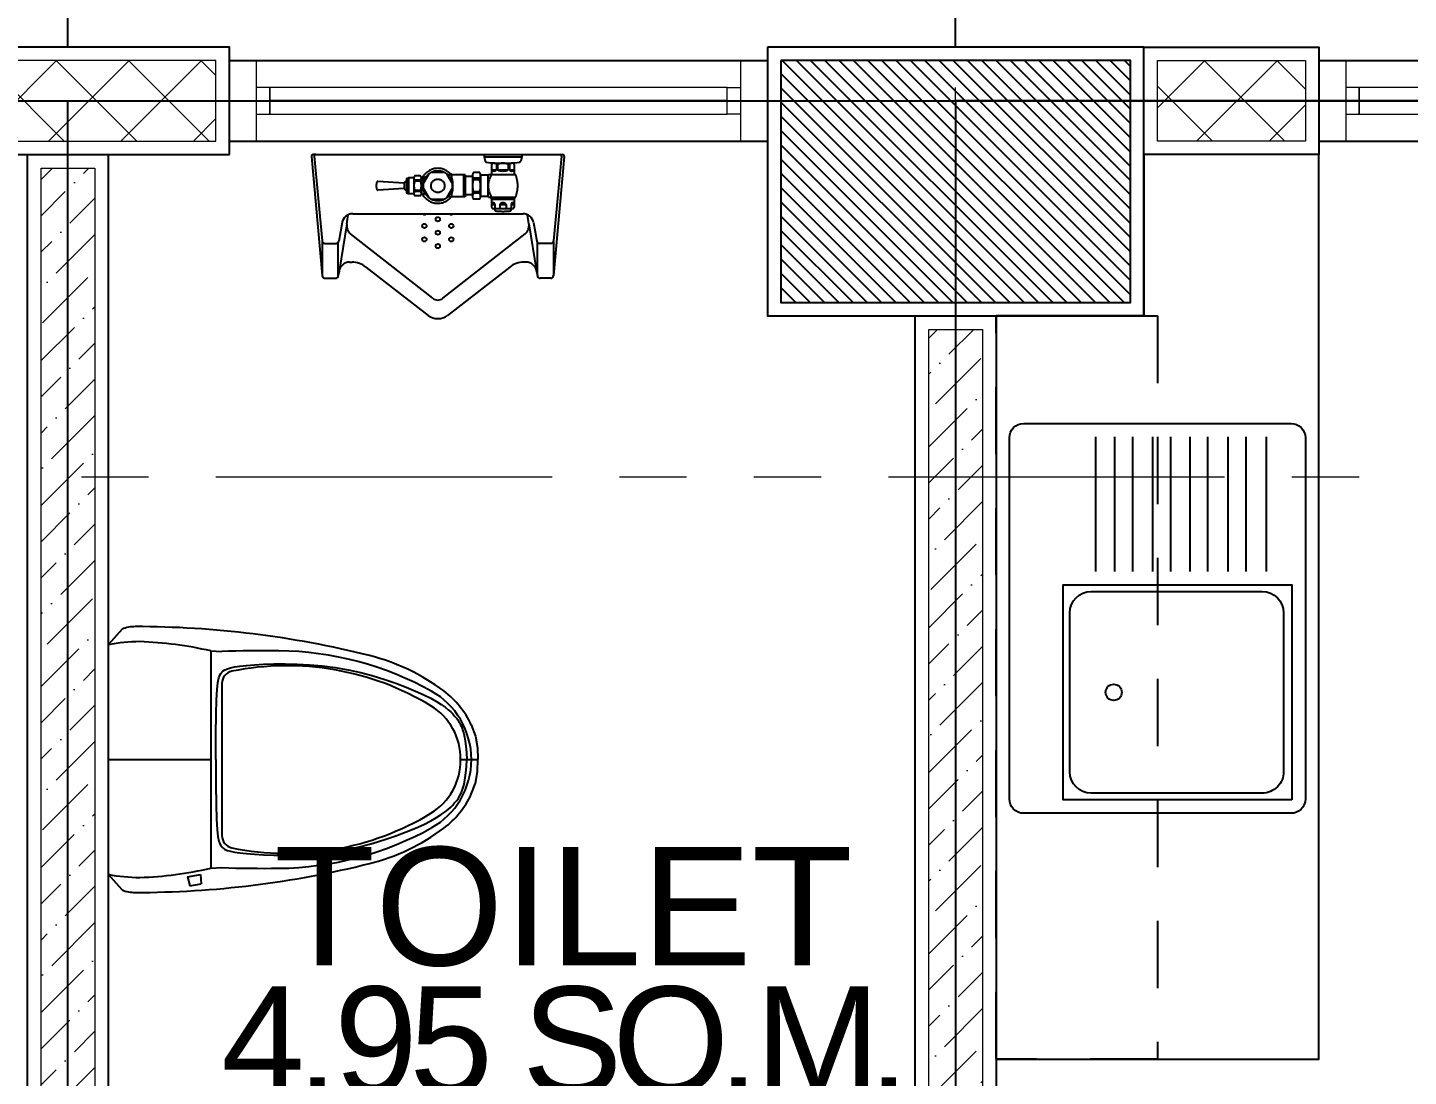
# Model space of a CAD drawing. Header units: metres. Extents: x -12400 to 1, y 0 to 106422.
# Drawn here: x -12032.138 to -12029.571, y 106405.256 to 106407.206 of the extents above; entities that cross this region are included whole.
import ezdxf

# ---------------------------------------------------------------- set-up
doc = ezdxf.new("R2010")
doc.units = ezdxf.units.M
doc.header["$PDMODE"] = 35
for name, pattern in [('DASHED2', [0.375, 0.25, -0.125]), ('HIDDEN2', [4.762499999999999, 3.175, -1.5875]), ('PHANTOM2', [1.25, 0.625, -0.125, 0.125, -0.125, 0.125, -0.125])]:
    doc.linetypes.add(name, pattern=pattern)
for name, color, linetype, lineweight in [('.3', 6, 'Continuous', 30), ('0.20', 2, 'Continuous', 20), ('A-DIM-100', 8, 'Continuous', 0), ('DIM 001', 251, 'Continuous', 13), ('HATCH', 250, 'Continuous', 5)]:
    doc.layers.add(name, color=color, linetype=linetype, lineweight=lineweight)
for name, color, linetype in [('FIXTURE', 35, 'Continuous'), ('FURNITURE', 1, 'Continuous'), ('P-FIXT', 8, 'Continuous'), ('P-FIXT-MISC', 84, 'Continuous'), ('P-HIDE', 1, 'HIDDEN2'), ('SINK', 143, 'Continuous'), ('stone', 15, 'Continuous'), ('WALL', 7, 'Continuous'), ('WINDOW', 1, 'Continuous')]:
    doc.layers.add(name, color=color, linetype=linetype)
doc.layers.add('GUIDELINES', color=206, linetype='Continuous', plot=False)
doc.styles.add('arial', font='arial.ttf')
doc.styles.add('DIMTXT-100', font='arial.ttf')
doc.styles.add('swis721', font='swiss.ttf')
doc.dimstyles.new('D-100', dxfattribs={"dimtxt": 0.2, "dimasz": 0.15, "dimexe": 0.1, "dimexo": 0.1, "dimgap": 0.1, "dimtad": 1, "dimdec": 3, "dimzin": 4, "dimdsep": 46, "dimtxsty": 'DIMTXT-100', "dimblk": 'ARCHTICK', "dimcen": 0.2, "dimdle": 0.1, "dimclrd": 8, "dimclre": 8, "dimclrt": 2, "dimadec": 0, "dimazin": 1, "dimtfac": 1, "dimtdec": 3, "dimtofl": 0, "dimtmove": 2, "dimatfit": 3, "dimfxl": 1, "dimarcsym": 0})
doc.dimstyles.new('DIM 200', dxfattribs={"dimtxt": 200, "dimasz": 1, "dimexe": 0, "dimexo": 40, "dimgap": 50, "dimtad": 1, "dimtoh": 1, "dimdec": 0, "dimlfac": 2, "dimtxsty": 'swis721', "dimblk": 'CIR', "dimcen": 0, "dimclrd": 155, "dimclre": 155, "dimclrt": 4, "dimadec": 0, "dimazin": 0, "dimtfac": 1, "dimtdec": 0, "dimtix": 1, "dimtmove": 1, "dimatfit": 3, "dimldrblk": 'CIR', "dimfxl": 0, "dimarcsym": 0})

# ---------------------------------------------------------------- blocks, each defined once
blk = doc.blocks.new('CIR')
at = {"color": 4}
blk.add_circle((0, 0), 50, dxfattribs=at)
blk = doc.blocks.new('WC1')
for p, q in [((-162576.9931683173, -159699.1905031019), (-162547.8925521043, -159673.6328675863)), ((-162120.9773624286, -159673.6328675863), (-162547.8925521043, -159673.6328675863)), ((-162334.4349572664, -159673.6328675863), (-162334.4349572664, -159864.0139656849)), ((-162091.8767462156, -159699.1905031019), (-162120.9773624286, -159673.6328675863)), ((-162552.4951824554, -159820.7935795651), (-162569.189020191, -159824.9456643939)), ((-162569.189020191, -159824.9456643939), (-162565.3933518544, -159846.4504209402)), ((-162552.5802654989, -159820.8149253246), (-162548.4413804262, -159844.7155991448)), ((-162548.3541512685, -159844.7066685406), (-162565.3933518544, -159846.4504209402)), ((-162536.3543037346, -159864.0139656849), (-162535.3802448073, -159884.4249193623)), ((-162132.5156107982, -159864.0139656849), (-162536.3543037346, -159864.0139656849)), ((-162132.5156107982, -159864.0139656849), (-162133.4896697256, -159884.4249193623)), ((-162192.9062489288, -159884.8853647018), (-162475.963665604, -159884.8853647018)), ((-162334.6219461195, -160328.4299856107), (-162334.2479684133, -160328.4299856107)), ((-162334.4349572664, -160328.4299856107), (-162334.4349572664, -160360.6328675863))]:
    blk.add_line(p, q)
for points in [[(-162334.4349572664, -159873.3471163321), (-162381.6357621558, -159873.52531304), (-162418.084604149, -159874.0400112233), (-162445.2709326515, -159874.8614191247), (-162464.6842662983, -159875.95979114), (-162477.8140314186, -159877.3053124353), (-162486.1497004942, -159878.86821433), (-162491.1807229308, -159880.6187050666), (-162494.3966173634, -159882.5270159645), (-162494.3966173634, -159882.5270159645), (-162497.0441838343, -159884.6227310924), (-162499.3999018509, -159887.173145512), (-162501.497624634, -159890.5049070347), (-162503.3711592513, -159894.9446865483), (-162505.0543819999, -159900.8191780173), (-162506.5811461007, -159908.4550061763), (-162507.9852586213, -159918.1788419133), (-162509.3005958589, -159930.3173791926), (-162509.3005958589, -159930.3173791926), (-162510.5315192715, -159945.083660232), (-162511.564538648, -159962.2363510289), (-162512.2566489382, -159981.4204889101), (-162512.4649143213, -160002.2811112029), (-162512.0463297469, -160024.463278311), (-162510.8579593944, -160047.612050638), (-162508.7567982133, -160071.3724424346), (-162505.5998642298, -160095.3895371809), (-162505.5998642298, -160095.3895371809), (-162501.3024667011, -160119.3197719935), (-162496.012710583, -160142.865390835), (-162489.937061292, -160165.7400374572), (-162483.2818919384, -160187.6573556122), (-162476.2536217856, -160208.3309659755), (-162469.0586239437, -160227.4745353755), (-162461.9033407528, -160244.8016844876), (-162454.9941683996, -160260.0261032168), (-162454.9941683996, -160260.0261032168), (-162448.5033498557, -160272.9492875383), (-162442.4665844618, -160283.7244192372), (-162436.8853721899, -160292.5925784751), (-162431.7612822419, -160299.7948223369), (-162427.0958145902, -160305.572184831), (-162422.8905384364, -160310.1657691954), (-162419.1469306764, -160313.8166325151), (-162415.8665605119, -160316.7658087983), (-162415.8665605119, -160316.7658087983), (-162413.0302282977, -160319.2266864106), (-162410.5357513062, -160321.3018403799), (-162408.2602471922, -160323.0660847086), (-162406.0808105342, -160324.5943026287), (-162403.8745589869, -160325.9613542955), (-162401.5185640523, -160327.242076788), (-162398.8899664617, -160328.5113302617), (-162395.8658377171, -160329.8439979484), (-162395.8658377171, -160329.8439979484), (-162392.3071880784, -160331.2918635068), (-162388.0105289975, -160332.8145199911), (-162382.7562645315, -160334.3484839589), (-162376.3247987373, -160335.830295044), (-162368.4965356719, -160337.1964928804), (-162359.051856316, -160338.3836171022), (-162347.7712108795, -160339.3281611902), (-162334.4349572664, -160339.9667109315)], [(-162334.4349572664, -159873.3471163321), (-162287.234152377, -159873.52531304), (-162250.7853103839, -159874.0399881467), (-162223.5989818814, -159874.8614191247), (-162204.1856482345, -159875.95979114), (-162191.0558831143, -159877.3053124353), (-162182.7202140387, -159878.86821433), (-162177.689191602, -159880.6187050666), (-162174.4732971695, -159882.526992888), (-162174.4732971695, -159882.526992888), (-162171.8257306986, -159884.6227310924), (-162169.4700126819, -159887.173145512), (-162167.3722898988, -159890.5049070347), (-162165.4987552816, -159894.9446865483), (-162163.8155094564, -159900.8191549407), (-162162.2887684322, -159908.4549830998), (-162160.8846559116, -159918.1788419133), (-162159.5693186739, -159930.3173791926), (-162159.5693186739, -159930.3173791926), (-162158.3383952614, -159945.083660232), (-162157.3053758848, -159962.2363510289), (-162156.6132655946, -159981.4204889101), (-162156.4050002115, -160002.2811112029), (-162156.8235617094, -160024.463278311), (-162158.0119551385, -160047.612050638), (-162160.1131163196, -160071.3724424346), (-162163.2700272265, -160095.3895141044), (-162163.2700272265, -160095.3895141044), (-162167.5674478318, -160119.3197719935), (-162172.8571808733, -160142.865390835), (-162178.9328532408, -160165.7400374572), (-162185.5880225944, -160187.6573325357), (-162192.6162927473, -160208.3309659755), (-162199.8112905891, -160227.474512299), (-162206.9665507035, -160244.8016844876), (-162213.8757461333, -160260.0260801403), (-162213.8757461333, -160260.0260801403), (-162220.3665646771, -160272.9492875383), (-162226.4033300711, -160283.7244192372), (-162231.9845192664, -160292.5925784751), (-162237.1086322909, -160299.7948223369), (-162241.7740768662, -160305.572184831), (-162245.9793760964, -160310.1657691954), (-162249.72296078, -160313.8166325151), (-162253.0033309444, -160316.7658087983), (-162253.0033309444, -160316.7658087983), (-162255.8396631587, -160319.2266864106), (-162258.3341401502, -160321.3018403799), (-162260.6096442641, -160323.0660847086), (-162262.7890809222, -160324.5943026287), (-162264.9953555459, -160325.9613542955), (-162267.351327404, -160327.242076788), (-162269.9799480711, -160328.5113302617), (-162273.0040537393, -160329.8439979484), (-162273.0040537393, -160329.8439979484), (-162276.5627033779, -160331.2918635068), (-162280.8593624588, -160332.8145199911), (-162286.1136269248, -160334.3484839589), (-162292.5450927191, -160335.830295044), (-162300.3733788609, -160337.1964928804), (-162309.8180351404, -160338.3836171022), (-162321.0987036533, -160339.3281611902), (-162334.4349572664, -160339.9667109315)], [(-162398.8878665006, -160348.3297718088), (-162378.1835874731, -160355.9401927449), (-162356.4558427388, -160359.9195730721), (-162334.4349572664, -160360.6207062725)], [(-162269.9820480323, -160348.3297718088), (-162290.6863270597, -160355.9401927449), (-162312.414071794, -160359.9195730721), (-162334.4349572664, -160360.6207062725)]]:
    blk.add_lwpolyline(points)
for centre, radius, start, end in [((-162253.8764763516, -159732.1624554844), 299.7851999375185, 168.7413470001143, 180), ((-162414.9934381813, -159732.1624554844), 299.7851999375185, 0, 11.25865299988571), ((-162514.7413184186, -159723.6169287474), 66.87259529971651, 158.5759279993597, 180), ((-162154.1285961142, -159723.6169287474), 66.87259529971651, 0, 21.4240720006403), ((-160793.1235944935, -159723.6169287474), 1788.490319224849, 180, 194.0916660000371), ((-161879.5332384873, -159710.7352590436), 674.4688853581728, 181.8205370012207, 193.1357149998817), ((-163875.7463200394, -159723.6169287474), 1788.490319224849, 345.9083339999628, 0), ((-162789.3366760455, -159710.7352590436), 674.4688853581728, 346.8642850001183, 358.1794629987792), ((-160244.6774193305, -159964.6462757363), 2292.107099532899, 177.9942979991607, 180.6406079995467), ((-162475.963665604, -159907.961861441), 23.0764967392269, 89.99999999999999, 168.526140000582), ((-162192.9062489288, -159907.961861441), 23.0764967392269, 11.473859999418, 89.99999999999999), ((-164424.1924952024, -159964.6462757363), 2292.107099532899, 359.3593920004533, 2.005702000839277), ((-161992.9577506646, -160006.0010655537), 515.9318527873959, 168.526140000582, 211.2185529988867), ((-162675.9121638682, -160006.0010655537), 515.9318527873959, 328.7814470011132, 11.473859999418), ((-161937.6450725649, -159983.5756490935), 599.0336174843858, 180.6406079995467, 209.1162420008193), ((-162731.2248419679, -159983.5756490935), 599.0336174843858, 330.8837579991807, 359.3593920004533), ((-162152.3706747456, -160064.8260095336), 387.0709411818007, 194.0916660000371, 216.8703990000719), ((-162516.4992397873, -160064.8260095336), 387.0709411818007, 323.1296009999281, 345.9083339999628), ((-162337.8278253525, -160206.4631312529), 140.9669571774773, 209.1162420008193, 239.5440799998158), ((-162336.4735349884, -160214.1936884311), 114.2512969024744, 211.2185529988867, 270.9285929994603), ((-162332.3963795445, -160214.1936884311), 114.2512969024744, 269.0714070005398, 328.7814470011132), ((-162331.0420891804, -160206.4631312529), 140.9669571774773, 300.4559200001842, 330.8837579991807), ((-162328.1051434403, -160196.6292667795), 167.4014303397128, 216.8703990000719, 244.9864689995067), ((-162340.7647710925, -160196.6292667795), 167.4014303397128, 295.0135310004933, 323.1296009999281), ((-162333.4431294365, -160199.0062613261), 149.617412745144, 239.5440799998158, 269.6201789994732), ((-162335.4267850963, -160199.0062613261), 149.617412745144, 270.3798210005268, 300.4559200001842)]:
    blk.add_arc(centre, radius, start, end)
blk = doc.blocks.new('AM-UFV-P')
for p, q in [((-35, 0), (35, 0)), ((-35, 0), (-35, -4)), ((35, 0), (35, -4.000000000000455)), ((-34.99999999999989, -4), (35.00000000000011, -4)), ((-34.99999999999989, -4), (-33.00142649191491, -11.99429403234035)), ((-20.99999999999989, -18.5), (-20.99999999999989, -35)), ((-16.49999999999989, -16), (16.5, -16)), ((-11.99999999999989, -18.5), (-10, -18.5)), ((-11.99999999999989, -18.5), (-11.99999999999989, -28.5)), ((-10, -18.5), (-10, -28.5)), ((10, -18.5), (12, -18.5)), ((10, -18.5), (10, -28.5)), ((12, -18.5), (12, -28.5)), ((21, -18.5), (21, -35)), ((35.00000000000011, -4), (33.00142649191503, -11.99429403234035)), ((-183.5, -53), (-232.5583307503521, -50.09169093996843)), ((-179.5, -44.5), (-175.5, -43)), ((-179.5, -44.5), (-179.5, -71.5)), ((-175.5, -43), (-175.5, -73)), ((-165.4794172342263, -43), (-175.5000000000002, -43)), ((-165.5, -43.5), (-165.5, -72.5)), ((-153, -39.5), (-164, -39.5)), ((-164, -47.5), (-164, -49.5)), ((-153, -47.5), (-164, -47.5)), ((-153, -49.5), (-164, -49.5)), ((-153, -47.5), (-153, -49.5)), ((-151.5, -43.5), (-151.5, -72.5)), ((-145.5785287664237, -43), (-148.5, -43)), ((-148.5, -43), (-148.5, -44.5)), ((-148.2613607030553, -54.38500171259784), (-137.7613607030553, -36.19846823312446)), ((-143.3662692463452, -42), (-145.1577547170014, -42)), ((-131.5, -32.5834699457223), (-110.5, -32.5834699457223)), ((-104.2386392969449, -36.19846823312446), (-93.73863929694494, -54.38500171259784)), ((-70, -37.5), (-102.6696972201767, -37.5)), ((-73, -37.5), (-73, -78.5)), ((-70, -37.5), (-70, -78.5)), ((-56.49999999999989, -41), (-70, -41)), ((-56.49999999999989, -38.5), (-56.49999999999989, -77.5)), ((-42.99999999999989, -33), (-54.99999999999989, -33)), ((-54.99999999999989, -44), (-54.99999999999989, -47)), ((-42.99999999999989, -44), (-54.99999999999989, -44)), ((-42.99999999999989, -47), (-54.99999999999989, -47)), ((-42.99999999999989, -44), (-42.99999999999989, -47)), ((-27.49999999999989, -38), (-41.51154461283465, -38)), ((-41.49999999999989, -38.5), (-41.49999999999989, -77.5)), ((-27.49999999999989, -38), (-26.86302466001473, -37)), ((-27.49999999999989, -78), (-27.49999999999989, -38)), ((-26.86302466001473, -37), (23.5, -37)), ((-20.99999999999989, -28.5), (-11.99999999999989, -28.5)), ((-9.999999999999886, -28.5), (10, -28.5)), ((12, -28.5), (21, -28.5)), ((-183.5, -63), (-232.5583307503521, -65.90830906003157)), ((-183.5, -53), (-183.5, -63)), ((-175.5, -73), (-179.5, -71.5)), ((-165.4794172342263, -73), (-175.5, -73)), ((-164, -66.5), (-164, -68.5)), ((-153.0000000000002, -66.5), (-164, -66.5)), ((-153, -68.5), (-164, -68.5)), ((-153.0000000000002, -76.5), (-164, -76.5)), ((-153, -66.5), (-153, -68.5)), ((-149.5, -71.5), (-148.5, -73)), ((-145.5785287664237, -73), (-148.5, -73)), ((-137.7613607030553, -79.80153176687554), (-148.2613607030553, -61.61499828740216)), ((-143.3662692463452, -74), (-145.1577547170014, -74)), ((-93.73863929694494, -61.61499828740216), (-104.2386392969449, -79.80153176687554)), ((-56.49999999999989, -75), (-70, -75)), ((-54.99999999999989, -69), (-54.99999999999989, -72)), ((-42.99999999999989, -69), (-54.99999999999989, -69)), ((-42.99999999999989, -72), (-54.99999999999989, -72)), ((-42.99999999999989, -69), (-42.99999999999989, -72)), ((-110.5, -83.4165300542777), (-131.5, -83.4165300542777)), ((-70, -78.5), (-102.6696972201767, -78.5)), ((-42.99999999999989, -83), (-54.99999999999989, -83)), ((-27.49999999999989, -78), (-41.51154461283465, -78)), ((-27.49999999999989, -78), (-26.86302466001484, -79)), ((-26.86302466001484, -79), (23.5, -79)), ((-20.99999999999989, -83), (21, -83)), ((-20.99999999999989, -83), (-20.99999999999989, -97.5)), ((-20.99999999999989, -92.5), (-14.99999999999989, -92.5)), ((-17.99999999999989, -100.5), (18, -100.5)), ((-15.49999999999989, -100.5), (-15.49999999999989, -102.2824768700866)), ((-14.99999999999989, -92.48803407618198), (-14.99999999999989, -100.5)), ((-6, -92.5), (-6, -100.5)), ((-6, -92.5), (6, -92.5)), ((6, -92.5), (6, -100.5)), ((15, -92.48803407620153), (15, -100.5)), ((15.00000000000011, -92.5), (21, -92.5)), ((15.5, -100.5), (15.5, -102.2824768700866)), ((21, -82.99999999999955), (21, -97.5))]:
    blk.add_line(p, q)
for points in [[(-151.518372957667, -43.02755943650027), (-151.5, -43), (-150.5, -44.5)], [(-150.5, -73), (-149.5, -43)], [(-148.5, -44.5), (-149.5, -43), (-150.5, -44.5)], [(-149.5, -71.5), (-150.5, -73), (-151.5, -71.5)]]:
    blk.add_lwpolyline(points)
blk.add_circle((-121, -58), 12.5)
for centre, radius, start, end in [((-121, -58), 32.5, 39.10689781538957, 155.3469832214852), ((-30.09099899147884, -11.26668715723144), 3, 194.0362434679265, 263.4065406717525), ((0, 249.0624999999991), 265.0624999999989, 263.4065406717523, 276.5934593282477), ((-16.49999999999989, -21.30000000000018), 5.300000000000013, 31.89079180184607, 148.1092081981541), ((0, -37.25), 21.25000000000016, 61.92751306414726, 118.0724869358527), ((16.5, -21.30000000000018), 5.300000000000013, 31.89079180184593, 148.1092081981539), ((30.09099899147895, -11.26668715723144), 3, 276.5934593282469, 345.9637565320737), ((-232.6766883020441, -52.08818574085262), 2, 86.60732367458516, 164.1433383979494), ((-179.1916529343673, -54.57779608751071), 4.58816901734348, 93.85345685994521, 159.8863384317429), ((-159.4166666666667, -43.5), 6.083333333333319, 138.8879095608329, 221.1120904391671), ((-140.666666666667, -58), 24.83333333333311, 159.9840403971173, 200.0159596028829), ((-157.5833333333335, -43.5), 6.083333333333319, 318.887909560833, 41.11209043916704), ((-176.3333333333333, -58), 24.83333333333311, 339.9840403971172, 20.01595960288267), ((-108.531269265191, -58), 39.96873073480916, 156.4022568453382, 203.5977431546618), ((-121, -58), 27.5, 127.5536494185502, 172.4463505814501), ((-121, -58), 27.5, 112.4463505814498, 127.5536494185502), ((-121, -58), 27.5, 67.55364941855044, 112.4463505814498), ((-121, -58), 27.5, 52.4463505814501, 67.55364941855044), ((-121, -58), 27.5, 7.553649418550401, 52.4463505814501), ((-164.5416666666652, -58), 71.5416666666651, 343.3486993391459, 16.65130066085406), ((-45.66666666666663, -38.5), 10.83333333333329, 149.4897625938843, 210.5102374061157), ((-15.41666666666663, -58), 41.08333333333321, 164.4696679631493, 195.5303320368507), ((-52.33333333333314, -38.5), 10.83333333333329, 329.4897625938843, 30.5102374061157), ((-82.58333333333314, -58), 41.08333333333321, 344.4696679631493, 15.53033203685071), ((8.719140243358197, -58), 36.21914024335814, 144.5632464150911, 215.4367535849089), ((-22.99999999999989, -35), 2, 270, 0), ((-16.49999999999989, -24.4375), 6.062499999999962, 222.0750220508432, 317.9249779491569), ((0, -4.5), 25.99999999999974, 247.3801350519597, 292.6198649480403), ((16.5, -24.4375), 6.062499999999962, 222.0750220508431, 317.9249779491568), ((23, -35), 2, 180, 270), ((-29.625, -58), 57.12500000000003, 338.4314042648749, 21.56859573512498), ((-211.8633646436067, -58), 23.63663535639327, 164.1433383979493, 195.8566616020505), ((-232.6766883020441, -63.91181425914738), 2, 195.8566616020508, 273.3926763254156), ((-179.1916529343673, -61.42220391248975), 4.58816901734348, 200.1136615682571, 266.1465431400548), ((-159.4166666666667, -72.5), 6.083333333333319, 138.887909560833, 221.1120904391671), ((-157.5833333333335, -72.5), 6.083333333333319, 318.887909560833, 41.11209043916703), ((-121, -58), 32.5, 206.3608505240899, 320.8931021846103), ((-121, -58), 27.5, 172.4463505814501, 187.55364941855), ((-121, -58), 27.5, 187.55364941855, 232.44635058145), ((-121, -58), 27.5, 307.5536494185508, 352.4463505814494), ((-121, -58), 27.5, 352.4463505814494, 7.553649418550401), ((-45.66666666666663, -77.5), 10.83333333333329, 149.4897625938843, 210.5102374061157), ((-52.33333333333314, -77.5), 10.83333333333329, 329.4897625938843, 30.5102374061157), ((-121, -58), 27.5, 232.44635058145, 247.5536494185507), ((-121, -58), 27.5, 247.5536494185507, 292.4463505814498), ((-121, -58), 27.5, 292.4463505814498, 307.5536494185508), ((-26.04397409158469, -83.37123380724051), 5.057616946370748, 4.209349294655021, 59.8014171215136), ((-17.99999999999989, -92.49401703808917), 3.000005965966272, 359.8857339959993, 180.1142660040007), ((-17.99999999999989, -97.5), 3, 180, 269.9999999999999), ((-12.99999999999989, -102.2824768700866), 2.5, 180, 263.6816343900797), ((0, -96.98505154417262), 7.491040472049557, 36.77843010713381, 143.2215698928662), ((13, -102.2824768700866), 2.5, 276.3183656099202, 0), ((18.00000000000011, -92.49401703808917), 3.000005965966272, 359.8857339959993, 180.1142660040007), ((18, -97.5), 3, 269.9999999999999, 0), ((26.0439740915848, -83.37123380724051), 5.057616946370748, 120.1985828784864, 175.790650705345), ((1.13686837721616e-13, 15.12499999999864), 120.6249999999985, 263.6816343900803, 276.3183656099196)]:
    blk.add_arc(centre, radius, start, end)
blk = doc.blocks.new('A$C70C25C89')
at = {"layer": 'P-FIXT'}
for p, q in [((-0.2270403193979291, 0), (-0.2320209828976658, 0)), ((-0.2270403193979291, 0), (0.2270403193979291, 0)), ((0.2270403193979291, 0), (0.2320209828976658, 0)), ((-0.2350143383737304, -0.00319955701706931), (-0.2149996914886287, -0.2249999999767169)), ((-0.2300348248900264, -0.003181485168170184), (-0.2152843899530126, -0.1603024752694182)), ((0.2350143383737304, -0.00319955701706931), (0.2150003085116623, -0.2249999999767169)), ((0.2300348248900264, -0.003181485168170184), (0.2152850069833221, -0.1603024752694182)), ((-0.17798556262278, -0.1264222912141122), (-0.1842532236987608, -0.1608944271574728)), ((-0.1692109516297933, -0.1284797792322934), (-0.1664730839838739, -0.1117425606935285)), ((-0.1583081644203048, -0.1099999999860302), (0.1583087814433384, -0.1099999999860302)), ((0.1692115686601028, -0.1284797792322934), (0.1664737010141835, -0.1117425606935285)), ((0.1779861796458135, -0.1264222912141122), (0.1842538407290704, -0.1608944271574728)), ((-0.1692109516297933, -0.1284797792322934), (-0.1836536471819272, -0.2167713196249679)), ((-0.009503696812316775, -0.2671896870597266), (-0.1621452885738108, -0.1471816698322073)), ((0.009504313842626289, -0.2671896870597266), (0.1621459056041203, -0.1471816698322073)), ((0.1692115686601028, -0.1284797792322934), (0.1836542642122367, -0.2167713196249679)), ((-0.2149996914886287, -0.1616888482822105), (-0.2149996914886287, -0.2249999999767169)), ((-0.2102935474686092, -0.1649999999790452), (-0.1891725732493796, -0.1649999999790452)), ((-0.1849996914825169, -0.2249999999767169), (-0.1849996914825169, -0.1627544614020735)), ((0.1850003085128265, -0.2249999999767169), (0.1850003085128265, -0.1627544614020735)), ((0.2102941644989187, -0.1649999999790452), (0.1891731902796892, -0.1649999999790452)), ((0.2150003085116623, -0.1616888482822105), (0.2150003085116623, -0.2249999999767169)), ((-0.1639159770275, -0.1999999999534339), (-0.1592887924780371, -0.1999999999534339)), ((0.1639165940505336, -0.1999999999534339), (0.1592894095083466, -0.1999999999534339)), ((-0.2099996914839721, -0.2299999999813735), (-0.1899996914871735, -0.2299999999813735)), ((-0.1836536471819272, -0.2167713196249679), (-0.1849996914825169, -0.2249999999767169)), ((-0.1339447782738716, -0.2090535794268362), (-0.01813128592766589, -0.2989006973220967)), ((0.1339453953041811, -0.2090535794268362), (0.0181319029579754, -0.2989006973220967)), ((0.1836542642122367, -0.2167713196249679), (0.1850003085128265, -0.2249999999767169)), ((0.2100003085142816, -0.2299999999813735), (0.1900003085174831, -0.2299999999813735))]:
    blk.add_line(p, q, dxfattribs=at)
for centre, radius, start, end in [((-0.2320209828976658, -0.002999999967869371), 0.003, 90, 183.8140751683638), ((-0.2270403193979291, -0.002999999967869371), 0.003, 90, 183.468228503883), ((0.2270403193979291, -0.002999999967869371), 0.003, 356.531771496117, 90), ((0.2320209828976658, -0.002999999967869371), 0.003, 356.1859248316362, 90), ((-0.1583081644203048, -0.1300000000046566), 0.02, 90, 169.6951549488134), ((0.1583087814433384, -0.1300000000046566), 0.02, 10.30484505118658, 90), ((-0.1494732814680901, -0.1317084595793858), 0.02, 170.7098595044006, 230.6837464831475), ((0.1494738984983996, -0.1317084595793858), 0.02, 309.3162535168525, 9.290140495599383), ((-0.2102935474686092, -0.1599999999743886), 0.005, 183.468228503883, 270), ((-0.1891725732493796, -0.1599999999743886), 0.005, 270, 349.6951549488134), ((0.1891731902796892, -0.1599999999743886), 0.005, 190.3048450511866, 270), ((0.2102941644989187, -0.1599999999743886), 0.005, 270, 356.531771496117), ((-0.1639159770275, -0.2199999999720603), 0.02, 90, 170.7098595044006), ((-0.1592887924780371, -0.2399999999906868), 0.04, 50.68374648314753, 90), ((0.1592894095083466, -0.2399999999906868), 0.04, 90, 129.3162535168525), ((0.1639165940505336, -0.2199999999720603), 0.02, 9.290140495599383, 90), ((-0.2099996914839721, -0.2249999999767169), 0.005, 180, 270), ((-0.1899996914871735, -0.2249999999767169), 0.005, 270, 0), ((0.1900003085174831, -0.2249999999767169), 0.005, 180, 270), ((0.2100003085142816, -0.2249999999767169), 0.005, 270, 0), ((3.085151547566056e-07, -0.2555847793701105), 0.015, 230.6837464831475, 309.3162535168525), ((3.085151547566056e-07, -0.2749999591615051), 0.03, 232.8152940856794, 307.1847059143206)]:
    blk.add_arc(centre, radius, start, end, dxfattribs=at)
at = {"layer": 'P-FIXT-MISC'}
for centre in [(3.085151547566056e-07, -0.1201672316528857), (-0.02499969148630043, -0.1326672316645272), (-0.02499969148630043, -0.1576672316296026), (3.085151547566056e-07, -0.1451672316179611), (0.02500030851660995, -0.1326672316645272), (0.02500030851660995, -0.1576672316296026), (3.085151547566056e-07, -0.1701672316412441)]:
    blk.add_circle(centre, 0.004, dxfattribs=at)
for centre in [(-0.02499969148630043, -0.1076672316412441), (0.02500030851660995, -0.1076672316412441)]:
    blk.add_arc(centre, 0.004, 215.6753722872433, 324.3246277127568, dxfattribs=at)
at = {"layer": 'P-HIDE', "xscale": 0.001, "yscale": 0.001, "zscale": 0.001}
blk.add_blockref('AM-UFV-P', (0.1210003085143398, 0), dxfattribs=at)
blk = doc.blocks.new('A$C6A7B087E')
at = {"layer": 'SINK'}
for p, q in [((0.08750000000276259, -0.16023395825367), (0.3375000000011426, -0.1602339582527605)), ((0.08750000000276259, -0.1957268112278001), (0.3375000000011426, -0.1957268112268906)), ((0.08750000000276259, -0.2291319379159944), (0.3375000000011426, -0.2291319379150849)), ((0.08750000000276259, -0.266712768194779), (0.3375000000011426, -0.2667127681938695)), ((0.08750000000276259, -0.3001178948838827), (0.3375000000011426, -0.3001178948829732)), ((0.08750000000276259, -0.3356107478571033), (0.3375000000011426, -0.3356107478561938)), ((0.08750000000276259, -0.3690158745462071), (0.3375000000011426, -0.3690158745452976)), ((0.08750000000276259, -0.4065967048249917), (0.3375000000011426, -0.4065967048240822)), ((0.08750000000276259, -0.4400018315131859), (0.3375000000011426, -0.4400018315122765)), ((0.08750000000276259, -0.4775825362826112), (0.3375000000011426, -0.4775825362817017))]:
    blk.add_line(p, q, dxfattribs=at)
for points in [[(-0.3625000000013756, -0.02662696338438764, -0.4142175396022396), (-0.3358730366210807, -3.183231456205249e-12), (0.3358730366210807, 3.183231456205249e-12, -0.4142156390105991), (0.3625000000004661, -0.02662715216365541), (0.3625000000022851, -0.5233726577457674, -0.4142218946716703), (0.3358726580066218, -0.5499999999951797), (-0.3358730366183522, -0.5500000000042746, -0.4142135623816193), (-0.3624999999986471, -0.5233730366239797)], [(0.05001632487557117, -0.1520848054756243), (0.05001632488011865, -0.4696815193024122, -0.4142135623730953), (0.01007587981013103, -0.5096219643723998), (-0.2850755398752938, -0.5096219643714903, -0.4142160551576539), (-0.3250163248743831, -0.4696815193042312), (-0.3250163248725642, -0.1520848054774433, -0.414213562373095), (-0.2850758798025765, -0.1121443604074557), (0.01007587980467406, -0.1121443604056367, -0.4142135623816191)]]:
    blk.add_lwpolyline(points, format="xyb", close=True, dxfattribs=at)
blk.add_lwpolyline([(-0.3374999999963677, -0.5246023745226012), (-0.3375000000000057, -0.09966068528456162), (0.06250000000119371, -0.09966068528183314), (0.0625000000030127, -0.5246023745198727)], close=True, dxfattribs=at)
at = {"layer": 'SINK', "linetype": 'Continuous'}
blk.add_circle((-0.1374998300325814, -0.1937488000908161), 0.0150000000030559, dxfattribs=at)
blk = doc.blocks.new('WINDOW-02')
at = {"layer": '.3', "color": 3}
blk.add_lwpolyline([(891.6890577681731, 3702.173521903613), (892.5390577681726, 3702.17352190362)], dxfattribs=at)
at = {"layer": '0.20'}
for points in [[(891.614057768173, 3702.098521903613), (891.664057768173, 3702.098521903613), (891.664057768173, 3702.248521903613), (891.614057768173, 3702.248521903613)], [(892.614057768173, 3702.098521903613), (892.5640577681729, 3702.098521903613), (892.5640577681729, 3702.248521903613), (892.614057768173, 3702.248521903613)], [(891.6890577681731, 3702.148521903613), (891.664057768173, 3702.148521903613), (891.664057768173, 3702.198521903613), (891.6890577681731, 3702.198521903613)], [(892.5390577681728, 3702.148521903613), (892.5640577681729, 3702.148521903613), (892.5640577681729, 3702.198521903613), (892.5390577681728, 3702.198521903613)]]:
    blk.add_lwpolyline(points, close=True, dxfattribs=at)
at = {"layer": '0.20', "color": 8}
blk.add_lwpolyline([(892.5390577681728, 3702.148521903613), (891.6890577681731, 3702.148521903613), (891.6890577681731, 3702.198521903613), (892.5390577681728, 3702.198521903613)], close=True, dxfattribs=at)
at = {"layer": 'WINDOW'}
for p, q in [((891.614057768173, 3702.248521903613), (892.614057768173, 3702.248521903613)), ((891.614057768173, 3702.098521903613), (892.614057768173, 3702.098521903613))]:
    blk.add_line(p, q, dxfattribs=at)
blk = doc.blocks.new('A$C1B753C5A')
at = {"layer": 'WALL'}
h = blk.add_hatch(dxfattribs=at)
h.set_pattern_fill('ANSI31', color=250, scale=0.15)
h.set_pattern_definition([(45, (-1494.388102653662, 303.0677240852394), (-0.01325825214724777, 0.01325825214724777), [])])
h.paths.add_polyline_path([(0.4750000000001364, 0.6749999999999545), (0.02500000000009089, 0.6749999999999545), (0.02500000000009095, 0.02499999999997721), (0.4750000000001364, 0.02499999999997721)])
at = {"color": 7}
blk.add_lwpolyline([(0, 0), (0.5000000000002274, 0), (0.5000000000002274, 0.6999999999999318), (0, 0.6999999999999318)], close=True, dxfattribs=at)
at = {"layer": 'stone', "color": 5}
blk.add_lwpolyline([(0.02500000000009095, 0.02499999999997726), (0.4750000000001364, 0.02499999999997726), (0.4750000000001364, 0.6749999999999545), (0.02500000000009095, 0.6749999999999545)], close=True, dxfattribs=at)
blk = doc.blocks.new('COLUMNS2F')
at = {"rotation": 270}
blk.add_blockref('A$C1B753C5A', (-12141.80441529414, 106344.3499565114), dxfattribs=at)
blk = doc.blocks.new('*U1753')
at = {"layer": 'HATCH'}
h = blk.add_hatch(dxfattribs=at)
h.set_pattern_fill('ANSI37', color=256, scale=0.03, angle=-180)
h.set_pattern_definition([(225, (0.3374999999617219, 0), (0.06735192090801863, -0.06735192090801868), []), (314.9999999999999, (0.3374999999617219, 0), (0.06735192090801868, 0.06735192090801861), [])])
h.paths.add_polyline_path([(0.02500000000873115, 0.1749999999883585), (0.02500000000873115, 0.02499999999417923), (1.399999999967179, 0.02499999999417923), (1.399999999967179, 0.1749999999883585)])
blk.add_lwpolyline([(0, 0.1999999999825377), (0, 0), (1.424999999961358, 0), (1.424999999961358, 0.1999999999825377)], close=True)
blk.add_lwpolyline([(0.02500000000873115, 0.1749999999883585), (0.02500000000873115, 0.02499999999417923), (1.399999999967179, 0.02499999999417923), (1.399999999967179, 0.1749999999883585)], close=True, dxfattribs=at)
blk = doc.blocks.new('*U1739')
at = {"layer": 'HATCH'}
h = blk.add_hatch(dxfattribs=at)
h.set_pattern_fill('ANSI36', color=256, scale=0.015)
h.set_pattern_definition([(45, (12094.09919102884, -106406.7665946045), (0.025256970340507, 0.09260889124852564), [0.1190625, -0.0238125, 0, -0.0238125])])
h.paths.add_polyline_path([(0.0249999999996362, 0.1249999999854481), (0.02499999999963598, 0.02499999999417923), (2.800000000337376, 0.02499999999417923), (2.800000000337376, 0.1249999999854481)])
at = {"color": 4}
blk.add_lwpolyline([(2.825000000337012, 0), (2.825000000337012, 0.1499999999796273), (0, 0.1499999999796273), (0, 0)], close=True, dxfattribs=at)
at = {"layer": 'HATCH'}
blk.add_lwpolyline([(2.800000000337376, 0.02499999999417923), (2.800000000337376, 0.1249999999854481), (0.0249999999996362, 0.1249999999854481), (0.0249999999996362, 0.02499999999417923)], close=True, dxfattribs=at)
blk = doc.blocks.new('A$C956d0b59')
at = {"layer": '.3', "color": 3}
blk.add_lwpolyline([(-0.5249999999996362, 0.07499999999708962), (-0.0750000000007276, 0.07499999999708962)], dxfattribs=at)
at = {"layer": '0.20'}
for points in [[(-0.6000000000003638, 0.1500000000087311), (-0.5500000000010914, 0.1500000000087311), (-0.5500000000010914, 0), (-0.6000000000003638, 0)], [(0, 0.1500000000087311), (-0.0499999999992724, 0.1500000000087311), (-0.0499999999992724, 0), (0, 0)], [(-0.5249999999996362, 0.1000000000058208), (-0.5500000000010914, 0.1000000000058208), (-0.5500000000010914, 0.05000000000291038), (-0.5249999999996362, 0.05000000000291038)], [(-0.0750000000007276, 0.1000000000058208), (-0.0499999999992724, 0.1000000000058208), (-0.0499999999992724, 0.05000000000291038), (-0.0750000000007276, 0.05000000000291038)]]:
    blk.add_lwpolyline(points, close=True, dxfattribs=at)
at = {"layer": '0.20', "color": 8}
blk.add_lwpolyline([(-0.0750000000007276, 0.1000000000058208), (-0.5249999999996362, 0.1000000000058208), (-0.5249999999996362, 0.05000000000291038), (-0.0750000000007276, 0.05000000000291038)], close=True, dxfattribs=at)
at = {"layer": 'WINDOW'}
for p, q in [((-0.6000000000003638, 0.1500000000087311), (0, 0.1500000000087311)), ((-0.6000000000003638, 0), (0, 0))]:
    blk.add_line(p, q, dxfattribs=at)
blk = doc.blocks.new('*U1726')
at = {"layer": 'HATCH'}
h = blk.add_hatch(dxfattribs=at)
h.set_pattern_fill('ANSI36', color=256, scale=0.015, angle=-90.00000000000001)
h.set_pattern_definition([(315, (0.6250000000000001, 0), (0.09260889124852564, -0.02525697034050702), [0.1190625, -0.0238125, 0, -0.0238125])])
h.paths.add_polyline_path([(1.499999999985448, 0.1249999999854481), (1.499999999985448, 0.02499999999417923), (0.02499999999417923, 0.02499999999417923), (0.02499999999417923, 0.1249999999854481)])
at = {"color": 4}
blk.add_lwpolyline([(1.524999999994179, 0.1499999999796273), (1.524999999994179, 0), (0, 0), (0, 0.1499999999796273)], close=True, dxfattribs=at)
at = {"layer": 'HATCH'}
blk.add_lwpolyline([(1.499999999985448, 0.1249999999854481), (1.499999999985448, 0.02499999999417923), (0.02499999999417923, 0.02499999999417923), (0.02499999999417923, 0.1249999999854481)], close=True, dxfattribs=at)
blk = doc.blocks.new('*U1754')
at = {"layer": 'HATCH'}
h = blk.add_hatch(dxfattribs=at)
h.set_pattern_fill('ANSI37', color=256, scale=0.03, angle=-180)
h.set_pattern_definition([(225, (-0.7624999999983963, 0), (0.06735192090801863, -0.06735192090801868), []), (314.9999999999999, (-0.7624999999983963, 0), (0.06735192090801868, 0.06735192090801861), [])])
h.paths.add_polyline_path([(0.02500000000873115, 0.1749999999883585), (0.02500000000873115, 0.02499999999417923), (0.3000000000070606, 0.02499999999417923), (0.3000000000070606, 0.1749999999883585)])
blk.add_lwpolyline([(0, 0.1999999999825377), (0, 0), (0.3250000000012398, 0), (0.3250000000012398, 0.1999999999825377)], close=True)
blk.add_lwpolyline([(0.02500000000873115, 0.1749999999883585), (0.02500000000873115, 0.02499999999417923), (0.3000000000070606, 0.02499999999417923), (0.3000000000070606, 0.1749999999883585)], close=True, dxfattribs=at)
blk = doc.blocks.new('FP_3F')
at = {"color": 250, "linetype": 'DASHED2', "ltscale": 0.5}
blk.add_lwpolyline([(22.67499999999927, 19.19999999999709), (22.97500000000036, 19.19999999999709), (22.97500000000036, 17.81772090248705), (22.67499999999927, 17.81772090248705)], close=True, dxfattribs=at)
at = {"layer": 'FURNITURE'}
blk.add_lwpolyline([(22.95000000000073, 19.5), (22.95000000000073, 19.19999999999709), (22.67499999999927, 19.19999999999709), (22.67499999999927, 17.81772090248705), (23.27499999999964, 17.81772090248705), (23.27499999999964, 19.5)], close=True, dxfattribs=at)
at = {"layer": 'GUIDELINES'}
for points in [[(1.100000000000364, 19.60000000000582), (10.10000000000036, 19.60000000000582), (10.10000000000036, 18.90000000000873), (18.10000000000036, 18.90000000000873), (18.10000000000036, 19.60000000000582), (27.10000000000036, 19.60000000000582), (27.10000000000036, 1.100000000005821), (18.10000000000036, 1.100000000005821), (18.10000000000036, 2.100000000122236), (10.10000000000036, 2.100000000122236), (10.10000000000036, 1.100000000005821), (1.100000000000364, 1.100000000005821)], [(20.95000000000073, 19.60000000000582), (22.60000000000036, 19.60000000000582), (22.60000000000036, 16.60000000000582), (20.95000000000073, 16.60000000000582)], [(22.60000000000036, 16.60000000000582), (27.10000000000036, 16.60000000000582), (27.10000000000036, 19.60000000000582), (22.60000000000036, 19.60000000000582)]]:
    blk.add_lwpolyline(points, close=True, dxfattribs=at)
for name, p in [('COLUMNS2F', (12164.05441529414, -106324.6499565114)), ('A$C956d0b59', (23.87500000001091, 19.52500000000873))]:
    blk.add_blockref(name, p)
for name, p, rotation in [('*U1753', (21.24999999998181, 19.70000000017171), 180), ('A$C6A7B087E', (22.69999999999709, 18.63749999999709), 90)]:
    blk.add_blockref(name, p, dxfattribs=dict(rotation=rotation))
at = {"xscale": -1}
for name, p, rotation in [('*U1754', (22.94999999999891, 19.69999999999709), 180), ('WINDOW-02', (-870.3640577681726, 3721.773521903611), 180), ('*U1739', (20.8750000000291, 16.67499999982829), 270)]:
    blk.add_blockref(name, p, dxfattribs=dict(at, rotation=rotation))
at = {"color": 1, "rotation": 90}
blk.add_blockref('*U1726', (22.67499999999927, 17.67500000000291), dxfattribs=at)
at = {"layer": 'FIXTURE', "xscale": 0.001000000000203739, "yscale": 0.001000000000203739, "zscale": 0.001000000000203739, "rotation": 90}
blk.add_blockref('WC1', (-138.6486329001164, 180.7094349903346), dxfattribs=at)
at = {"layer": 'WALL'}
blk.add_blockref('A$C70C25C89', (21.63750000000073, 19.5), dxfattribs=at)
blk = doc.blocks.new('_ArchTick')
at = {"color": 0, "linetype": 'ByBlock', "const_width": 0.15}
blk.add_lwpolyline([(-0.5, -0.5), (0.5, 0.5)], dxfattribs=at)
blk = doc.blocks.new('*D1934')
at = {"layer": 'DEFPOINTS', "color": 0, "transparency": 16777216}
for p in [(-12025.91296792571, 106411.3202236537), (-12051.91296792571, 106407.0702236537), (-12025.91296792571, 106407.0702236537)]:
    blk.add_point(p, dxfattribs=at)
at = {"layer": 'DIM 001', "color": 8, "lineweight": -2, "transparency": 16777216}
for p, q in [((-12051.91296792571, 106407.1702236537), (-12051.91296792571, 106411.4202236537)), ((-12025.91296792571, 106407.1702236537), (-12025.91296792571, 106411.4202236537)), ((-12052.01296792571, 106411.3202236537), (-12025.81296792571, 106411.3202236537))]:
    blk.add_line(p, q, dxfattribs=at)
at = {"layer": 'DIM 001', "color": 8, "lineweight": -2, "transparency": 16777216, "xscale": 0.15, "yscale": 0.15, "zscale": 0.15, "rotation": 180}
blk.add_blockref('_ArchTick', (-12051.91296792571, 106411.3202236537), dxfattribs=at)
at = {"layer": 'DIM 001', "color": 8, "lineweight": -2, "transparency": 16777216, "xscale": 0.15, "yscale": 0.15, "zscale": 0.15}
blk.add_blockref('_ArchTick', (-12025.91296792571, 106411.3202236537), dxfattribs=at)
at = {"layer": 'DIM 001', "color": 2, "transparency": 16777216, "insert": (-12038.91296792571, 106411.5223382512), "char_height": 0.2, "attachment_point": 5, "style": 'DIMTXT-100'}
blk.add_mtext('26.000', dxfattribs=at)
blk = doc.blocks.new('*D1948')
at = {"layer": 'DEFPOINTS', "color": 0, "transparency": 16777216}
for p in [(-12032.06296792571, 106410.4202236537), (-12032.41296792571, 106407.0702236537), (-12032.06296792571, 106407.0702236537)]:
    blk.add_point(p, dxfattribs=at)
at = {"layer": 'DIM 001', "color": 8, "lineweight": -2, "transparency": 16777216}
for p, q in [((-12032.41296792571, 106407.1702236537), (-12032.41296792571, 106410.5202236537)), ((-12032.06296792571, 106407.1702236537), (-12032.06296792571, 106410.5202236537)), ((-12032.51296792571, 106410.4202236537), (-12031.96296792571, 106410.4202236537))]:
    blk.add_line(p, q, dxfattribs=at)
at = {"layer": 'DIM 001', "color": 8, "lineweight": -2, "transparency": 16777216, "xscale": 0.15, "yscale": 0.15, "zscale": 0.15, "rotation": 180}
blk.add_blockref('_ArchTick', (-12032.41296792571, 106410.4202236537), dxfattribs=at)
at = {"layer": 'DIM 001', "color": 8, "lineweight": -2, "transparency": 16777216, "xscale": 0.15, "yscale": 0.15, "zscale": 0.15}
blk.add_blockref('_ArchTick', (-12032.06296792571, 106410.4202236537), dxfattribs=at)
at = {"layer": 'DIM 001', "color": 2, "transparency": 16777216, "insert": (-12032.23796792571, 106410.6224064641), "char_height": 0.2, "attachment_point": 5, "style": 'DIMTXT-100'}
blk.add_mtext('.350', dxfattribs=at)
blk = doc.blocks.new('*D1949')
at = {"layer": 'DEFPOINTS', "color": 0, "transparency": 16777216}
for p in [(-12030.41296792571, 106410.4202236537), (-12032.06296792571, 106407.0702236537), (-12030.41296792571, 106407.0702236537)]:
    blk.add_point(p, dxfattribs=at)
at = {"layer": 'DIM 001', "color": 8, "lineweight": -2, "transparency": 16777216}
for p, q in [((-12032.06296792571, 106407.1702236537), (-12032.06296792571, 106410.5202236537)), ((-12030.41296792571, 106407.1702236537), (-12030.41296792571, 106410.5202236537)), ((-12032.16296792571, 106410.4202236537), (-12030.31296792571, 106410.4202236537))]:
    blk.add_line(p, q, dxfattribs=at)
at = {"layer": 'DIM 001', "color": 8, "lineweight": -2, "transparency": 16777216, "xscale": 0.15, "yscale": 0.15, "zscale": 0.15, "rotation": 180}
blk.add_blockref('_ArchTick', (-12032.06296792571, 106410.4202236537), dxfattribs=at)
at = {"layer": 'DIM 001', "color": 8, "lineweight": -2, "transparency": 16777216, "xscale": 0.15, "yscale": 0.15, "zscale": 0.15}
blk.add_blockref('_ArchTick', (-12030.41296792571, 106410.4202236537), dxfattribs=at)
at = {"layer": 'DIM 001', "color": 2, "transparency": 16777216, "insert": (-12031.23796792571, 106410.6223382512), "char_height": 0.2, "attachment_point": 5, "style": 'DIMTXT-100'}
blk.add_mtext('1.650', dxfattribs=at)
blk = doc.blocks.new('*D1950')
at = {"layer": 'DEFPOINTS', "color": 0, "transparency": 16777216}
for p in [(-12025.91296792571, 106410.8702236537), (-12030.41296792571, 106407.0702236537), (-12025.91296792571, 106407.0702236537)]:
    blk.add_point(p, dxfattribs=at)
at = {"layer": 'DIM 001', "color": 8, "lineweight": -2, "transparency": 16777216}
for p, q in [((-12030.41296792571, 106407.1702236537), (-12030.41296792571, 106410.9702236537)), ((-12025.91296792571, 106407.1702236537), (-12025.91296792571, 106410.9702236537)), ((-12030.51296792571, 106410.8702236537), (-12025.81296792571, 106410.8702236537))]:
    blk.add_line(p, q, dxfattribs=at)
at = {"layer": 'DIM 001', "color": 8, "lineweight": -2, "transparency": 16777216, "xscale": 0.15, "yscale": 0.15, "zscale": 0.15, "rotation": 180}
blk.add_blockref('_ArchTick', (-12030.41296792571, 106410.8702236537), dxfattribs=at)
at = {"layer": 'DIM 001', "color": 8, "lineweight": -2, "transparency": 16777216, "xscale": 0.15, "yscale": 0.15, "zscale": 0.15}
blk.add_blockref('_ArchTick', (-12025.91296792571, 106410.8702236537), dxfattribs=at)
at = {"layer": 'DIM 001', "color": 2, "transparency": 16777216, "insert": (-12028.16296792571, 106411.0723382512), "char_height": 0.2, "attachment_point": 5, "style": 'DIMTXT-100'}
blk.add_mtext('4.500', dxfattribs=at)
blk = doc.blocks.new('*D1951')
at = {"layer": 'DEFPOINTS', "color": 0, "transparency": 16777216}
for p in [(-12030.41296792571, 106410.8702236537), (-12034.91296792571, 106407.0702236537), (-12030.41296792571, 106407.0702236537)]:
    blk.add_point(p, dxfattribs=at)
at = {"layer": 'DIM 001', "color": 8, "lineweight": -2, "transparency": 16777216}
for p, q in [((-12034.91296792571, 106407.1702236537), (-12034.91296792571, 106410.9702236537)), ((-12030.41296792571, 106407.1702236537), (-12030.41296792571, 106410.9702236537)), ((-12035.01296792571, 106410.8702236537), (-12030.31296792571, 106410.8702236537))]:
    blk.add_line(p, q, dxfattribs=at)
at = {"layer": 'DIM 001', "color": 8, "lineweight": -2, "transparency": 16777216, "xscale": 0.15, "yscale": 0.15, "zscale": 0.15, "rotation": 180}
blk.add_blockref('_ArchTick', (-12034.91296792571, 106410.8702236537), dxfattribs=at)
at = {"layer": 'DIM 001', "color": 8, "lineweight": -2, "transparency": 16777216, "xscale": 0.15, "yscale": 0.15, "zscale": 0.15}
blk.add_blockref('_ArchTick', (-12030.41296792571, 106410.8702236537), dxfattribs=at)
at = {"layer": 'DIM 001', "color": 2, "transparency": 16777216, "insert": (-12032.66296792571, 106411.0723382512), "char_height": 0.2, "attachment_point": 5, "style": 'DIMTXT-100'}
blk.add_mtext('4.500', dxfattribs=at)
blk = doc.blocks.new('GRID1')
at = {"color": 6, "linetype": 'PHANTOM2'}
for points in [[(-12138.75441529414, 106384.7702236537), (-12138.75441529414, 106412.5702236537)], [(-12130.75441529413, 106407.8702236537), (-12163.75441529414, 106407.8702236537)], [(-12130.75441529413, 106407.1702236537), (-12163.15441529414, 106407.1702236537)]]:
    blk.add_leader(points, dimstyle='DIM 200', override={"dimasz": 0.002, "dimgap": 60, "dimtad": 0}, dxfattribs=at)

msp = doc.modelspace()

# ---------------------------------------------------------------- block references
at = {"color": 1}
msp.add_blockref('FP_3F', (-12053.01296792571, 106387.4702236537), dxfattribs=at)
at = {"layer": 'A-DIM-100'}
msp.add_blockref('GRID1', (108.3414473684243, -0.8000000000029104), dxfattribs=at)
msp.add_blockref('GRID1', (108.3414473684243, -0.8000000000029104), dxfattribs=at)

# ---------------------------------------------------------------- texts
at = {"linetype": 'Continuous', "attachment_point": 5, "style": 'arial'}
for s, width, insert, char_height in [('\\pxse0.75,t28;{\\C4;TOILET}', 1.692099640553992, (-12031.1421511297, 106405.5707236537), 0.22), ('\\pxse0.75,t28;{\\T0.9;\\C3;4.95 SQ.M.}', 2.120665798626491, (-12031.1421511297, 106405.2957236537), 0.2)]:
    msp.add_mtext_dynamic_manual_height_columns(s, width=width, gutter_width=0.001, heights=[0], dxfattribs=dict(at, insert=insert, char_height=char_height))

# ---------------------------------------------------------------- dimensions: what is measured, and where the dimension line sits
at = {"layer": 'DIM 001'}
for base, p1, p2, picture, middle in [((-12025.91296792571, 106411.3202236537), (-12051.91296792571, 106407.0702236537), (-12025.91296792571, 106407.0702236537), '*D1934', (-12038.91296792571, 106411.5223382512)), ((-12030.41296792571, 106410.8702236537), (-12034.91296792571, 106407.0702236537), (-12030.41296792571, 106407.0702236537), '*D1951', (-12032.66296792571, 106411.0723382512)), ((-12025.91296792571, 106410.8702236537), (-12030.41296792571, 106407.0702236537), (-12025.91296792571, 106407.0702236537), '*D1950', (-12028.16296792571, 106411.0723382512)), ((-12030.41296792571, 106410.4202236537), (-12032.06296792571, 106407.0702236537), (-12030.41296792571, 106407.0702236537), '*D1949', (-12031.23796792571, 106410.6223382512))]:
    dim = msp.add_linear_dim(base=base, p1=p1, p2=p2, dimstyle='D-100', dxfattribs=at)
    dim.commit()
    dim.dimension.update_dxf_attribs({"geometry": picture, "text_midpoint": middle})
dim = msp.add_linear_dim(base=(-12032.06296792571, 106410.4202236537), p1=(-12032.41296792571, 106407.0702236537), p2=(-12032.06296792571, 106407.0702236537), dimstyle='D-100', dxfattribs=at)
dim.commit()
dim.dimension.update_dxf_attribs({"geometry": '*D1948', "text_midpoint": (-12032.23796792571, 106410.6224064641), "dimtype": 160})

doc.saveas('drawing.dxf')
